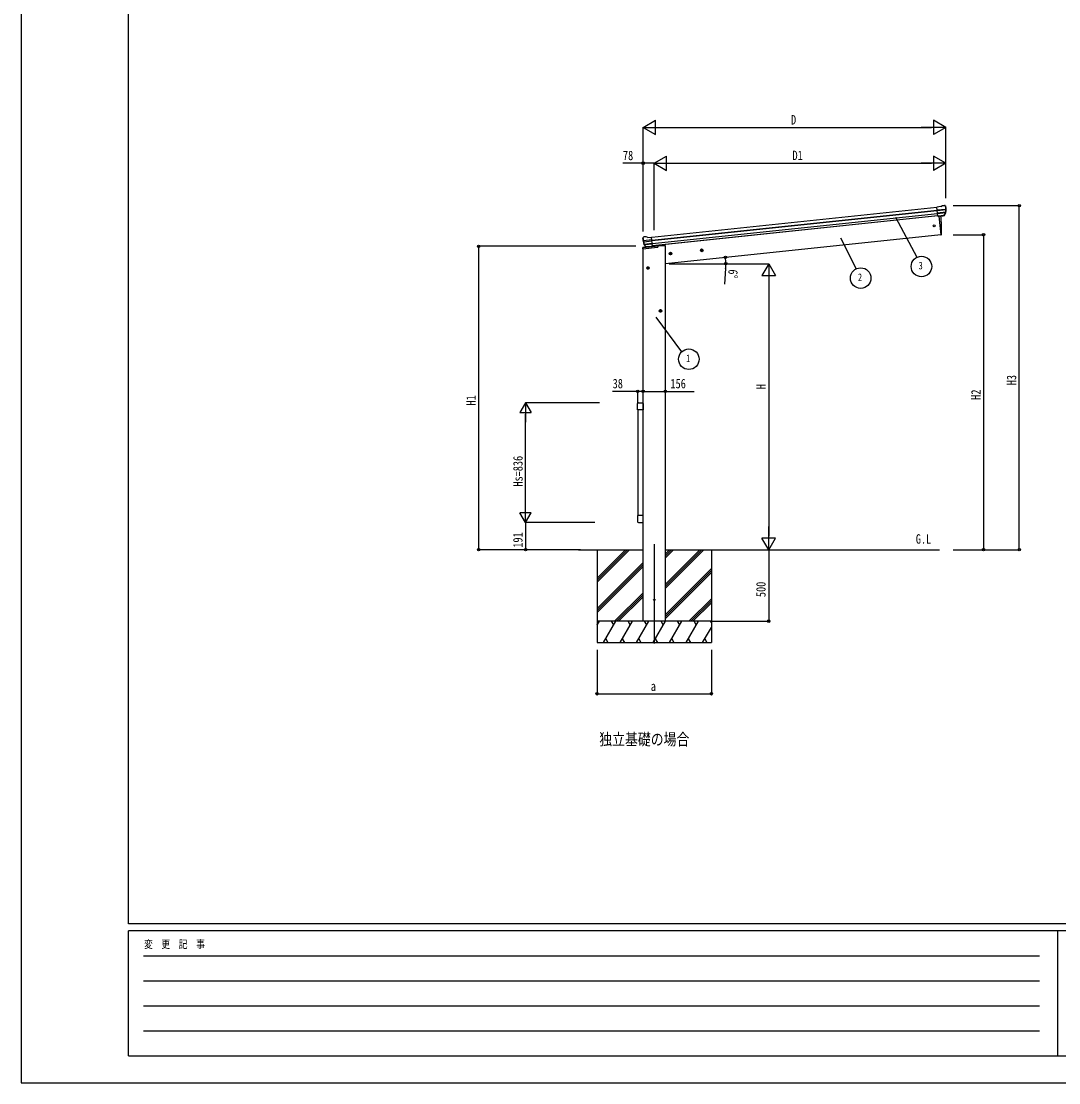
# Model space of a CAD drawing. Units: millimetres, scale not verified. Extents: x -10512 to 10512, y -7425 to 7425.
# Drawn here: x -10512 to -3253, y -7425 to 0 of the extents above; entities that cross this region are included whole.
import ezdxf
from ezdxf.enums import TextEntityAlignment as Align

# ---------------------------------------------------------------- set-up
doc = ezdxf.new("R2010")
doc.units = ezdxf.units.MM
doc.header["$LTSCALE"] = 30
for name, color, linetype in [('0-2_USER1', 3, 'Continuous'), ('0-3_YKK_12', 2, 'Continuous'), ('0-4_YKK_13', 4, 'Continuous'), ('0-5_YKK_A1', 4, 'Continuous'), ('0-6_YKK_D', 6, 'Continuous'), ('0-7_YKK_ZWAK', 7, 'Continuous')]:
    doc.layers.add(name, color=color, linetype=linetype)
doc.styles.add('ＭＳ ゴシック', font='')
doc.styles.get('ＭＳ ゴシック').set_extended_font_data('MS Gothic')

msp = doc.modelspace()

# ---------------------------------------------------------------- linework, layer by layer
at = {"layer": '0-3_YKK_12'}
msp.add_line((-6083.76, -3658.04), (-6083.76, -4351.36), dxfattribs=at)
at = {"layer": '0-4_YKK_13'}
for p, q in [((-4078.96, -1296.74), (-4105.48, -1299.53)), ((-4098.7, -1364.08), (-4105.48, -1299.53)), ((-4103.32, -1320.06), (-4043.58, -1313.78)), ((-4043.1, -1319.65), (-4102.71, -1325.91)), ((-4043.94, -1336.4), (-4100.97, -1342.4)), ((-4052.64, -1287.94), (-4052.64, -1287.94)), ((-4048.98, -1289.03), (-4048.98, -1289.03)), ((-4048.98, -1289.03), (-4044.66, -1292.53)), ((-4044.66, -1292.53), (-4043.8, -1293.23)), ((-4042.41, -1296.92), (-4042.72, -1295.07)), ((-4045.33, -1341.06), (-4100.51, -1346.86)), ((-4055.34, -1359.3), (-4098.72, -1363.86)), ((-4098.7, -1364.08), (-4088.75, -1363.04)), ((-4092.13, -1363.39), (-4078.42, -1493.77)), ((-4088.75, -1363.04), (-4088.48, -1363.1)), ((-4088.48, -1363.1), (-4063.15, -1360.44)), ((-4063.15, -1360.44), (-4062.89, -1360.32)), ((-4062.89, -1360.32), (-4055.2, -1359.51)), ((-4053.89, -1357.64), (-4044.44, -1339.34)), ((-4052.84, -1358.07), (-4042.72, -1339.81)), ((-6163.8, -1519.89), (-6163.88, -1518.02)), ((-6162.52, -1515.12), (-6163.21, -1515.99)), ((-6159.02, -1510.81), (-6162.52, -1515.12)), ((-6099.41, -1529.86), (-6159.15, -1536.14)), ((-6159.02, -1510.81), (-6159.02, -1510.8)), ((-6158.4, -1541.98), (-6098.79, -1535.71)), ((-6155.66, -1508.98), (-6155.66, -1508.98)), ((-6154.09, -1558.19), (-6097.06, -1552.2)), ((-6151.77, -1562.46), (-6096.59, -1556.66)), ((-6128.09, -1512.11), (-6101.57, -1509.33)), ((-6094.78, -1573.88), (-6101.57, -1509.33)), ((-4078.42, -1493.77), (-4076.37, -1493.48)), ((-6163.94, -1591.8), (-6162.7, -1582.38)), ((-6162.93, -1591.69), (-6163.94, -1591.8)), ((-6162.93, -1591.69), (-6061.42, -1581.02)), ((-6161.72, -1582.45), (-6162.93, -1591.69)), ((-6162.93, -1591.69), (-6161.72, -1582.45)), ((-6161.2, -1582.46), (-6162.41, -1591.64)), ((-6161.72, -1582.45), (-6161.81, -1581.52)), ((-6161.81, -1581.52), (-6161.72, -1582.45)), ((-6056.94, -1571.43), (-6161.72, -1582.45)), ((-6161.72, -1582.45), (-6056.94, -1571.43)), ((-6056.94, -1571.5), (-6161.2, -1582.46)), ((-6160.27, -1582.87), (-6160.32, -1582.37)), ((-6056.94, -1572.01), (-6160.27, -1582.87)), ((-6140.89, -1577.53), (-6154.58, -1561.78)), ((-6139.95, -1576.9), (-6152.99, -1560.96)), ((-6130.58, -1577.64), (-6138.28, -1578.45)), ((-6138.18, -1578.21), (-6094.8, -1573.65)), ((-6130.31, -1577.71), (-6130.58, -1577.64)), ((-6104.98, -1575.04), (-6130.31, -1577.71)), ((-6104.73, -1574.93), (-6104.98, -1575.04)), ((-6094.78, -1573.88), (-6104.73, -1574.93)), ((-6091.94, -1574.18), (-6091.94, -1575.68)), ((-6056.94, -1576.05), (-6056.94, -1571.43)), ((-6194.77, -2668.84), (-6165.77, -2668.84)), ((-6200.27, -2718.04), (-6200.27, -2674.34)), ((-6160.27, -2718.04), (-6200.27, -2718.04)), ((-6160.27, -2674.34), (-6160.27, -2718.04)), ((-6200.27, -3456.64), (-6200.27, -3500.34)), ((-6160.27, -3456.64), (-6200.27, -3456.64)), ((-6160.27, -3500.34), (-6160.27, -3456.64)), ((-6194.77, -3505.84), (-6165.77, -3505.84))]:
    msp.add_line(p, q, dxfattribs=at)
for points in [[(-4078.96, -1296.74), (-4067.36, -1289.77), (-4067.36, -1289.77)], [(-4066.13, -1289.36), (-4066.13, -1289.36), (-4052.64, -1287.94)], [(-6142.17, -1507.56), (-6142.17, -1507.56), (-6155.66, -1508.98)], [(-6128.09, -1512.11), (-6140.88, -1507.71), (-6140.88, -1507.71)], [(-6161.81, -1581.52), (-6056.94, -1570.5), (-6056.94, -1571.43)]]:
    msp.add_lwpolyline(points, dxfattribs=at)
for centre, radius in [((-4125.22, -1431.22), 6.5), ((-6083.51, -4046.28), 5)]:
    msp.add_circle(centre, radius, dxfattribs=at)
for centre, radius, start, end in [((-4065.81, -1292.34), 3, 96.02369, 120.97631), ((-4052.12, -1292.92), 5, 51.04426, 95.95574), ((-4235.96, -1318.57), 192.44, 1.4271, 6.57578), ((-4243.3, -1318.04), 200.2, 354.20009, 359.53883), ((-3998.31, -1311.67), 45.32, 182.67122, 185.64518), ((-4042.92, -1320.99), 1.35, 95.1605, 97.91927), ((-4040.31, -1319.43), 2.74, 179.02151, 184.43412), ((-4243.3, -1318.04), 202, 354.13916, 6), ((-4973.03, -1453.56), 900, 357.63919, 5.84085), ((-4055.46, -1356.62), 2.99, 285.2717, 331.00739), ((-4047.11, -1337.97), 3, 332.69111, 354.20009), ((-4045.34, -1338.36), 3, 331, 354.13916), ((-5962.91, -1498.78), 202, 186, 197.86084), ((-5969.98, -1500.83), 192.44, 185.42422, 190.5729), ((-6203.87, -1543.48), 45.32, 6.35482, 9.32878), ((-6155.13, -1513.95), 5, 96.04426, 140.95574), ((-6161.17, -1542.34), 2.74, 7.56588, 12.97849), ((-6158.3, -1543.32), 1.35, 94.08073, 96.8395), ((-5962.91, -1498.78), 200.2, 192.46117, 197.79991), ((-6141.86, -1510.55), 3, 71.02369, 95.97631), ((-4076.79, -1490.51), 3, 278, 357.63919), ((-6161.71, -1582.51), 1, 96, 172.5), ((-6162.43, -1586.04), 3.66, 78.7113, 94.17753), ((-6162.43, -1586.04), 3.66, 78.7113, 94.17753), ((-6152.32, -1559.81), 3, 197.86084, 221), ((-6150.67, -1559.06), 3, 197.79991, 219.30889), ((-6138.63, -1575.57), 2.99, 220.99261, 266.7283), ((-6061.94, -1576.05), 5, 276, 0), ((-6194.77, -2674.34), 5.5, 90, 180), ((-6165.77, -2674.34), 5.5, 0, 90), ((-6194.77, -3500.34), 5.5, 180, 270), ((-6165.77, -3500.34), 5.5, 270, 0)]:
    msp.add_arc(centre, radius, start, end, dxfattribs=at)
for centre, major_axis, ratio, start_param, end_param in [((-4044.67, -1296.53), (-0.87, 5.91), 0.020485, 0.671432, 1.5691306), ((-4050.06, -1292.01), (5.88, -1.31), 0.24881, 0.460585, 0.4641038), ((-4045.68, -1295.56), (-2.34, 1.9), 0.995767, 3.9859716, 4.712389), ((-4240.99, -1339.99), (-20.92, 199.05), 0.994373, 4.7113789, 4.7277536), ((-4055.66, -1356.32), (-0.11, 3), 0.642905, 3.2459383, 4.203928), ((-4055.52, -1356.52), (1.66, -2.51), 0.997631, 5.8041905, 5.8929484), ((-4055.59, -1356.41), (3.53, -2.11), 0.650902, 5.2561448, 5.3289554), ((-4053.22, -1356.06), (1.08, 3.13), 0.040856, 2.1135035, 2.1416249), ((-6160.88, -1517.87), (1.9, 2.34), 0.995767, 1.5707963, 2.2972137), ((-6157.34, -1513.49), (-5.48, -2.51), 0.24881, 5.8190815, 5.8226003), ((-6161.67, -1519.03), (-0.38, 5.97), 0.020485, 4.7140547, 5.6117533), ((-5960.6, -1520.72), (-20.92, 199.05), 0.994373, 1.5554317, 1.5718064), ((-6140.93, -1575.49), (-1.71, 2.84), 0.040856, 4.1415604, 4.1696818), ((-6138.49, -1575.24), (-0.51, 2.96), 0.642905, 2.0792573, 3.037247), ((-6138.54, -1575.34), (-3.02, -2.79), 0.650902, 0.9542299, 1.0270405), ((-6138.58, -1575.46), (-1.1, -2.8), 0.997631, 0.3902369, 0.4789948)]:
    msp.add_ellipse(centre, major_axis=major_axis, ratio=ratio, start_param=start_param, end_param=end_param, dxfattribs=at)
at = {"layer": '0-5_YKK_A1'}
for p, q in [((-6101.36, -1511.32), (-4105.27, -1301.52)), ((-6099.37, -1530.21), (-4103.29, -1320.42)), ((-6098.94, -1534.39), (-4102.85, -1324.59)), ((-6096.84, -1554.25), (-4100.76, -1344.45)), ((-4099, -1361.19), (-6095.09, -1570.99)), ((-4098.9, -1362.19), (-6024.19, -1564.54)), ((-4092.13, -1363.39), (-4078.42, -1493.77)), ((-4078.42, -1493.77), (-6005.76, -1696.34)), ((-6161.26, -4196.34), (-6161.26, -1591.52)), ((-6024.19, -1564.54), (-6023.58, -1570.34)), ((-6005.76, -4196.34), (-6005.76, -1570.34)), ((-5959.6, -1624.12), (-5979.49, -1626.21)), ((-5970.33, -1617.7), (-5976.41, -1622.11)), ((-5976.41, -1622.11), (-5975.62, -1629.57)), ((-5975.62, -1629.57), (-5968.76, -1632.63)), ((-5968.5, -1635.11), (-5970.59, -1615.22)), ((-5963.48, -1620.75), (-5970.33, -1617.7)), ((-5740.81, -1601.12), (-5760.7, -1603.21)), ((-5751.54, -1594.7), (-5757.61, -1599.11)), ((-5757.61, -1599.11), (-5756.83, -1606.58)), ((-5756.83, -1606.58), (-5749.97, -1609.63)), ((-5749.71, -1612.11), (-5751.8, -1592.22)), ((-5744.68, -1597.75), (-5751.54, -1594.7)), ((-6116.76, -1725.89), (-6136.76, -1725.89)), ((-6126.76, -1718.38), (-6133.26, -1722.14)), ((-6133.26, -1722.14), (-6133.26, -1729.64)), ((-6133.26, -1729.64), (-6126.76, -1733.39)), ((-6126.76, -1735.89), (-6126.76, -1715.89)), ((-6120.26, -1722.14), (-6126.76, -1718.38)), ((-6029.76, -2025.89), (-6049.76, -2025.89)), ((-6039.76, -2018.38), (-6046.26, -2022.14)), ((-6046.26, -2022.14), (-6046.26, -2029.64)), ((-6046.26, -2029.64), (-6039.76, -2033.39)), ((-6039.76, -2035.89), (-6039.76, -2015.89)), ((-6033.26, -2022.14), (-6039.76, -2018.38)), ((-6199.27, -2718.04), (-6199.27, -3456.76)), ((-6161.26, -3456.64), (-6161.26, -2718.04)), ((-6612.4, -3696.34), (-6161.26, -3696.34)), ((-6483.76, -3922.97), (-6257.13, -3696.34)), ((-6483.76, -3908.83), (-6271.28, -3696.34)), ((-6483.76, -3894.68), (-6285.42, -3696.34)), ((-6483.76, -3696.4), (-6483.76, -4346.34)), ((-6005.76, -3696.34), (-4086.82, -3696.34)), ((-6005.76, -3965.47), (-5736.63, -3696.34)), ((-6005.76, -3951.32), (-5750.78, -3696.34)), ((-6005.76, -3937.18), (-5764.92, -3696.34)), ((-6005.76, -3753.28), (-5948.82, -3696.34)), ((-6005.76, -3739.13), (-5962.97, -3696.34)), ((-6005.76, -3724.99), (-5977.11, -3696.34)), ((-5683.76, -3696.4), (-5683.76, -4346.34)), ((-6483.76, -4106.81), (-6161.76, -3784.82)), ((-6483.76, -4120.96), (-6161.76, -3798.96)), ((-6483.76, -4135.1), (-6161.76, -3813.1)), ((-6005.76, -4149.31), (-5683.76, -3827.32)), ((-6005.76, -4163.46), (-5683.76, -3841.46)), ((-6005.76, -4177.6), (-5683.76, -3855.6)), ((-6361.16, -4196.34), (-6161.76, -3996.95)), ((-6347.01, -4196.34), (-6161.76, -4011.09)), ((-6332.87, -4196.34), (-6161.76, -4025.23)), ((-5840.66, -4196.34), (-5683.76, -4039.45)), ((-5826.51, -4196.34), (-5683.76, -4053.59)), ((-5812.37, -4196.34), (-5683.76, -4067.73)), ((-5683.76, -4196.34), (-6483.76, -4196.34)), ((-6483.76, -4225.28), (-6467.06, -4196.34)), ((-6482.06, -4222.32), (-6483.76, -4219.36)), ((-6438.19, -4346.34), (-6351.59, -4196.34)), ((-6366.59, -4222.32), (-6381.59, -4196.34)), ((-6322.72, -4346.34), (-6236.12, -4196.34)), ((-6251.12, -4222.32), (-6266.12, -4196.34)), ((-6207.25, -4346.34), (-6120.65, -4196.34)), ((-6135.65, -4222.32), (-6150.65, -4196.34)), ((-6091.78, -4346.34), (-6005.18, -4196.34)), ((-6020.18, -4222.32), (-6035.18, -4196.34)), ((-5976.31, -4346.34), (-5889.71, -4196.34)), ((-5904.71, -4222.32), (-5919.71, -4196.34)), ((-5860.84, -4346.34), (-5774.24, -4196.34)), ((-5789.24, -4222.32), (-5804.24, -4196.34)), ((-5683.76, -4205), (-5688.77, -4196.34)), ((-5745.37, -4346.34), (-5683.76, -4239.63)), ((-6483.76, -4346.34), (-5683.76, -4346.34)), ((-6423.19, -4320.36), (-6408.19, -4346.34)), ((-6307.72, -4320.36), (-6292.72, -4346.34)), ((-6192.25, -4320.36), (-6177.25, -4346.34)), ((-6076.78, -4320.36), (-6061.78, -4346.34)), ((-5961.31, -4320.36), (-5946.31, -4346.34)), ((-5845.84, -4320.36), (-5830.84, -4346.34)), ((-5730.37, -4320.36), (-5715.37, -4346.34))]:
    msp.add_line(p, q, dxfattribs=at)
for points in [[(-6005.76, -1570.34), (-6025.76, -1570.34), (-6056.94, -1573.62)], [(-5968.76, -1632.63), (-5962.69, -1628.22), (-5963.48, -1620.75)], [(-5749.97, -1609.63), (-5743.9, -1605.22), (-5744.68, -1597.75)], [(-6126.76, -1733.39), (-6120.26, -1729.64), (-6120.26, -1722.14)], [(-6039.76, -2033.39), (-6033.26, -2029.64), (-6033.26, -2022.14)]]:
    msp.add_lwpolyline(points, dxfattribs=at)
for centre, radius in [((-5969.55, -1625.16), 8.5), ((-5969.55, -1625.16), 7.7), ((-5969.55, -1625.16), 6.5), ((-5750.75, -1602.17), 8.5), ((-5750.75, -1602.17), 7.7), ((-5750.75, -1602.17), 6.5), ((-6126.76, -1725.89), 8.5), ((-6126.76, -1725.89), 7.7), ((-6126.76, -1725.89), 6.5), ((-6039.76, -2025.89), 8.5), ((-6039.76, -2025.89), 7.7), ((-6039.76, -2025.89), 6.5)]:
    msp.add_circle(centre, radius, dxfattribs=at)
at = {"layer": '0-6_YKK_D'}
for p, q in [((-6161.76, -742.94), (-6075.16, -692.94)), ((-6161.76, -1460.36), (-6161.76, -741.94)), ((-6075.16, -792.94), (-6075.16, -692.94)), ((-4043.38, -742.94), (-4129.98, -692.94)), ((-4129.98, -692.94), (-4129.98, -792.94)), ((-4043.38, -1237.62), (-4043.38, -741.94)), ((-6161.76, -742.94), (-6075.16, -792.94)), ((-6161.76, -742.94), (-5988.56, -742.94)), ((-6061.76, -742.94), (-4143.38, -742.94)), ((-4043.38, -742.94), (-4216.59, -742.94)), ((-4043.38, -742.94), (-4129.98, -792.94)), ((-6083.51, -992.94), (-5996.91, -942.94)), ((-5996.91, -1042.94), (-5996.91, -942.94)), ((-4043.38, -992.94), (-4129.98, -942.94)), ((-4129.98, -942.94), (-4129.98, -1042.94)), ((-6161.26, -1470.36), (-6161.26, -991.94)), ((-6083.51, -1462.19), (-6083.51, -991.94)), ((-6083.51, -1462.19), (-6083.51, -991.94)), ((-6083.51, -992.94), (-5996.91, -1042.94)), ((-6083.51, -992.94), (-5910.31, -992.94)), ((-5983.51, -992.94), (-4143.38, -992.94)), ((-4043.38, -992.94), (-4216.59, -992.94)), ((-4043.38, -992.94), (-4129.98, -1042.94)), ((-4043.38, -1236.62), (-4043.38, -991.94)), ((-3991.55, -1289.93), (-3528.69, -1289.93)), ((-3529.69, -3696.34), (-3529.69, -1289.93)), ((-4396.09, -1369.75), (-4246.19, -1651.14)), ((-4781.3, -1513.99), (-4671.41, -1732.28)), ((-3992.55, -1493.77), (-3778.69, -1493.77)), ((-3779.69, -1493.77), (-3779.69, -3696.34)), ((-6211.76, -1573.83), (-7313.1, -1573.83)), ((-7312.1, -1573.83), (-7312.1, -3696.34)), ((-5978.47, -1696.34), (-5281.85, -1696.34)), ((-5931.4, -1696.34), (-5581.85, -1696.34)), ((-5282.85, -1696.34), (-5329.73, -1777.53)), ((-5282.85, -1696.34), (-5235.98, -1777.53)), ((-5282.85, -1696.34), (-5282.85, -1858.72)), ((-5584.22, -1730.31), (-5592.97, -1838.89)), ((-5329.73, -1777.53), (-5235.98, -1777.53)), ((-5282.85, -1790.09), (-5282.85, -3602.59)), ((-6071.92, -2070.49), (-5892.12, -2313.14)), ((-6199.26, -2673.34), (-6199.26, -2587.93)), ((-6161.26, -2663.97), (-6161.26, -2587.93)), ((-6983.76, -2669.34), (-7022.83, -2737)), ((-6465.46, -2669.34), (-6984.76, -2669.34)), ((-6983.76, -2669.34), (-6944.7, -2737)), ((-6983.76, -2669.34), (-6983.76, -2804.65)), ((-7022.83, -2737), (-6944.7, -2737)), ((-6983.76, -3427.21), (-6983.76, -2747.46)), ((-6983.76, -3505.34), (-6983.76, -3370.02)), ((-6983.76, -3505.34), (-7022.83, -3437.68)), ((-6944.7, -3437.68), (-7022.83, -3437.68)), ((-6983.76, -3505.34), (-6944.7, -3437.68)), ((-6498.1, -3505.34), (-6984.76, -3505.34)), ((-6498.1, -3505.34), (-6984.76, -3505.34)), ((-6983.76, -3505.34), (-6983.76, -3696.34)), ((-5282.85, -3696.34), (-5282.85, -3533.96)), ((-5282.85, -3696.34), (-5329.73, -3615.15)), ((-5235.98, -3615.15), (-5329.73, -3615.15)), ((-5282.85, -3696.34), (-5235.98, -3615.15)), ((-6613.4, -3696.34), (-7313.1, -3696.34)), ((-6600.53, -3696.34), (-6984.76, -3696.34)), ((-5682.76, -3696.34), (-5281.85, -3696.34)), ((-5282.85, -3696.34), (-5282.85, -4196.34)), ((-3992.55, -3696.34), (-3778.69, -3696.34)), ((-3992.55, -3696.34), (-3528.69, -3696.34)), ((-5682.76, -4196.34), (-5281.85, -4196.34)), ((-6483.76, -4397.28), (-6483.76, -4705.37)), ((-5683.76, -4397.28), (-5683.76, -4705.37)), ((-6483.76, -4704.37), (-5683.76, -4704.37))]:
    msp.add_line(p, q, dxfattribs=at)
for points in [[(-6083.51, -992.94), (-6161.26, -992.94), (-6304.2, -992.94)], [(-6161.26, -2588.93), (-6199.26, -2588.93), (-6376.2, -2588.93)], [(-6161.26, -2588.93), (-6005.76, -2588.93), (-5805.23, -2588.93)]]:
    msp.add_lwpolyline(points, dxfattribs=at)
for centre, radius in [((-6161.26, -992.94), 8.5), ((-3529.69, -1289.93), 8.5), ((-3779.69, -1493.77), 8.5), ((-7312.1, -1573.83), 8.5), ((-5585.17, -1652.13), 8.5), ((-5582.85, -1696.34), 8.5), ((-4213.96, -1715.53), 72), ((-4639.03, -1796.59), 72), ((-5841.4, -2364.24), 72), ((-6199.26, -2588.93), 8.5), ((-6161.26, -2588.93), 8.5), ((-6161.26, -2588.93), 8.5), ((-6005.76, -2588.93), 8.5), ((-7312.1, -3696.34), 8.5), ((-6983.76, -3696.34), 8.5), ((-3779.69, -3696.34), 8.5), ((-3529.69, -3696.34), 8.5), ((-5282.85, -4196.34), 8.5), ((-6483.76, -4704.37), 8.5), ((-5683.76, -4704.37), 8.5)]:
    msp.add_circle(centre, radius, dxfattribs=at)
for start, end in [(0, 6), (355.39249, 0)]:
    msp.add_arc((-6005.76, -1696.34), 422.91, start, end, dxfattribs=at)
at = {"layer": '0-7_YKK_ZWAK'}
for p, q in [((-9762.45, -6312.5), (-9762.45, 6937.5)), ((9737.55, -6312.5), (-9762.45, -6312.5)), ((-3262.45, -6362.5), (-9762.45, -6362.5)), ((-9762.45, -7237.5), (-9762.45, -6362.5)), ((-3262.45, -6362.5), (-3262.45, -7237.5)), ((-12.45, -6362.5), (-3262.45, -6362.5)), ((-9656.2, -6537.5), (-3387.45, -6537.5)), ((-9656.2, -6712.5), (-3387.45, -6712.5)), ((-9656.2, -6887.5), (-3387.45, -6887.5)), ((-9656.2, -7062.5), (-3387.45, -7062.5)), ((-9762.45, -7237.5), (-3262.45, -7237.5)), ((-3262.45, -7237.5), (-12.45, -7237.5))]:
    msp.add_line(p, q, dxfattribs=at)
msp.add_lwpolyline([(-10512.5, -7425), (10512.5, -7425), (10512.5, 7425), (-10512.5, 7425)], close=True, dxfattribs=at)

# ---------------------------------------------------------------- texts
at = {"layer": '0-2_USER1', "style": 'ＭＳ ゴシック', "width": 0.8}
for s, height, p in [('G.L', 65.98, (-4253.33, -3673.87)), ('独立基礎の場合', 82.48, (-6467.95, -5088.64))]:
    msp.add_text(s, height=height, dxfattribs=at).set_placement(p, align=Align.BOTTOM_LEFT)
at = {"layer": '0-6_YKK_D', "style": 'ＭＳ ゴシック', "width": 0.8}
for s, height, p in [('D', 65.98, (-5126.57, -742.14)), ('78', 65.98, (-6302.53, -991.27)), ('D1', 65.98, (-5116.25, -991.27)), ('3', 52.79, (-4233.16, -1751.53)), ('2', 52.79, (-4658.23, -1832.59)), ('1', 52.79, (-5860.6, -2400.24)), ('38', 65.98, (-6374.53, -2587.26)), ('156', 65.98, (-5970.1, -2587.26)), ('a', 65.98, (-6107.76, -4703.57))]:
    msp.add_text(s, height=height, dxfattribs=at).set_placement(p, align=Align.BOTTOM_LEFT)
for s, rotation, p in [('6°', 265.392, (-5582.69, -1732.11)), ('H3', 90, (-3531.02, -2545.93)), ('H', 90, (-5283.85, -2574.8)), ('H2', 90, (-3780.49, -2647.85)), ('H1', 90, (-7312.9, -2687.89)), ('Hs=836', 90, (-6984.56, -3255.34)), ('191', 90, (-6985.43, -3682.44)), ('500', 90, (-5284.52, -4027.94))]:
    msp.add_text(s, height=65.98, rotation=rotation, dxfattribs=at).set_placement(p, align=Align.BOTTOM_LEFT)
at = {"layer": '0-7_YKK_ZWAK', "style": 'ＭＳ ゴシック', "width": 0.8}
msp.add_text('変  更  記  事', height=54.99, dxfattribs=at).set_placement((-9653.28, -6500), align=Align.BOTTOM_LEFT)

doc.saveas('drawing.dxf')
